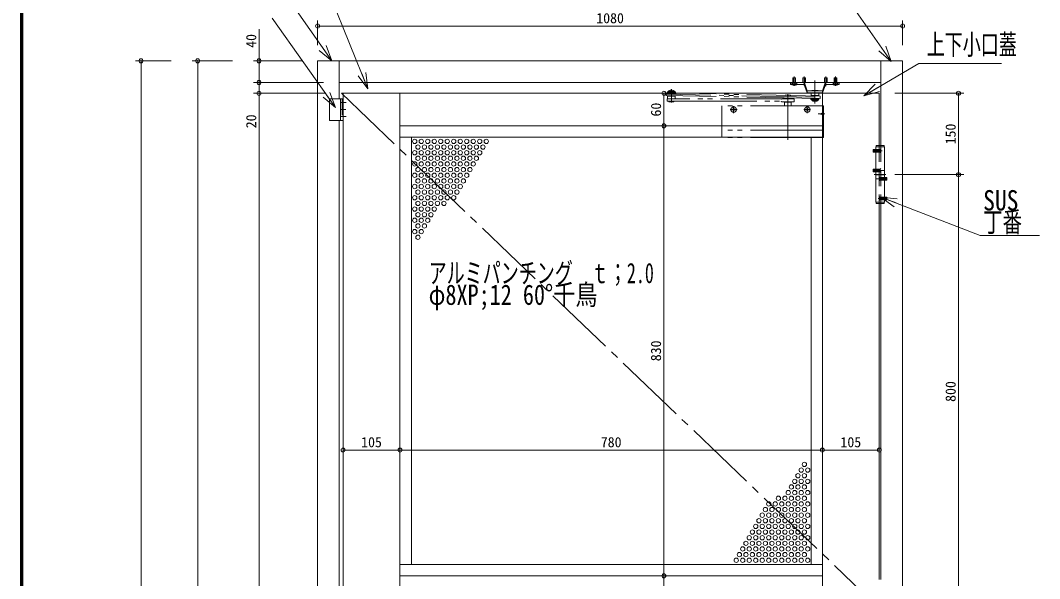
# Model space of a CAD drawing. Units: millimetres at full size; details may follow other scales. Extents: x -600 to 2301, y -735 to 832.
# Drawn here: x -600.5 to -224.1, y -64.6 to 141.3 of the extents above; entities that cross this region are included whole.
import ezdxf
from ezdxf.enums import TextEntityAlignment as Align

# ---------------------------------------------------------------- set-up
doc = ezdxf.new("R2010")
doc.units = ezdxf.units.MM
doc.header["$LTSCALE"] = 3
doc.header["$PDMODE"] = 32
doc.header["$PDSIZE"] = 1.5
for name, pattern in [('CHAIN2', [12, 9, -1, 1, -1]), ('DASHED1', [1.8, 1.2, -0.6]), ('DASHED2', [3, 2, -1]), ('DOUBLE_CHAIN2', [12.8, 9, -1, 0.6, -0.6, 0.6, -1])]:
    doc.linetypes.add(name, pattern=pattern)
for name, color, linetype, lineweight in [('0-0_アンカー', 7, 'Continuous', 18), ('0-8_CSLAYER2', 7, 'Continuous', 18), ('0-F_WAKU', 7, 'Continuous', 18)]:
    doc.layers.add(name, color=color, linetype=linetype, lineweight=lineweight)
doc.styles.add('ＭＳ ゴシック', font='')
doc.styles.get('ＭＳ ゴシック').set_extended_font_data('MS Gothic')

msp = doc.modelspace()

# ---------------------------------------------------------------- linework, layer by layer
at = {"layer": '0-0_アンカー'}
for p, q in [((-484.051, 109.127), (-507.425, 142.185)), ((-490.669, 126.404), (-490.669, -361.596)), ((-274.669, 126.404), (-490.669, 126.404)), ((-482.669, 126.404), (-482.669, 112.404)), ((-282.669, 126.404), (-282.669, 95.104)), ((-274.669, 126.404), (-274.669, -361.596)), ((-282.669, 118.404), (-482.669, 118.404)), ((-484.051, 109.127), (-488.665, 112.963)), ((-484.051, 109.127), (-487.514, 114.026)), ((-484.051, 109.127), (-486.128, 114.755)), ((-283.269, 114.404), (-481.869, 114.404)), ((-481.269, 114.404), (-481.269, -265.596)), ((-460.269, 114.404), (-460.269, -109.531)), ((-304.269, 114.404), (-304.269, -265.596)), ((-283.269, 114.404), (-283.269, 95.104)), ((-481.269, 112.404), (-486.269, 112.404)), ((-486.269, 112.404), (-486.269, 104.404)), ((-482.269, 112.404), (-482.269, 104.404)), ((-481.269, 112.404), (-481.269, 104.404)), ((-481.269, 104.404), (-486.269, 104.404)), ((-482.669, 104.404), (-482.669, -94.41)), ((-304.269, 102.404), (-460.269, 102.404)), ((-304.269, 98.204), (-460.269, 98.204)), ((-456.069, 98.204), (-456.069, -59.396)), ((-308.469, 98.204), (-308.469, -59.396)), ((-284.569, 84.404), (-284.569, 94.604)), ((-281.469, 95.104), (-284.469, 95.104)), ((-284.469, 94.604), (-284.469, 95.104)), ((-281.469, 94.604), (-281.469, 95.104)), ((-281.369, 84.504), (-284.569, 84.504)), ((-284.569, 84.304), (-281.369, 84.304)), ((-281.369, 84.404), (-281.369, 74.204)), ((-282.669, 76.104), (-246.071, 61.987)), ((-282.669, 76.104), (-277.071, 73.945)), ((-282.669, 76.104), (-277.821, 72.569)), ((-282.669, 76.104), (-276.703, 75.467)), ((-284.469, 74.204), (-284.469, 73.704)), ((-284.469, 73.704), (-281.469, 73.704)), ((-283.269, 73.704), (-283.269, -64.896)), ((-282.669, 73.704), (-282.669, -64.896)), ((-281.469, 74.204), (-281.469, 73.704)), ((-246.071, 61.987), (-224.061, 61.987)), ((-460.269, -59.396), (-304.269, -59.396)), ((-460.269, -63.596), (-304.269, -63.596))]:
    msp.add_line(p, q, dxfattribs=at)
at = {"layer": '0-0_アンカー', "color": 4, "lineweight": 9}
for p, q in [((-490.669, 132.204), (-490.669, 141.208)), ((-274.669, 132.204), (-274.669, 141.208)), ((-512.308, 126.404), (-512.308, 138.071)), ((-274.669, 139.208), (-490.669, 139.208)), ((-487.669, 139.208), (-277.669, 139.208)), ((-544.752, 126.404), (-557.897, 126.404)), ((-555.897, 126.404), (-555.897, -361.596)), ((-522.109, 126.404), (-536.952, 126.404)), ((-534.952, 126.404), (-534.952, -281.596)), ((-496.469, 126.404), (-514.309, 126.404)), ((-512.308, 126.404), (-512.308, 118.404)), ((-512.308, 121.404), (-512.308, 124.404)), ((-555.897, -358.596), (-555.897, 123.404)), ((-534.952, -278.596), (-534.952, 123.404)), ((-512.308, 121.404), (-512.308, 123.404)), ((-488.469, 118.404), (-514.309, 118.404)), ((-496.469, 118.404), (-514.309, 118.404)), ((-487.669, 114.404), (-514.309, 114.404)), ((-488.469, 114.404), (-514.309, 114.404)), ((-512.308, 114.404), (-512.308, -265.596)), ((-362.812, 102.404), (-362.812, 114.404)), ((-277.469, 114.404), (-252.004, 114.404)), ((-254.004, 114.404), (-254.004, 84.404)), ((-512.308, -262.596), (-512.308, 111.404)), ((-512.308, 111.404), (-512.308, 99.737)), ((-362.812, 111.404), (-362.812, 105.404)), ((-254.004, 87.404), (-254.004, 111.404)), ((-362.812, -63.596), (-362.812, 102.404)), ((-362.812, 99.404), (-362.812, -60.596)), ((-277.469, 84.404), (-252.004, 84.404)), ((-275.087, 84.404), (-252.004, 84.404)), ((-254.004, 84.404), (-254.004, -75.596)), ((-254.004, -72.596), (-254.004, 81.404)), ((-481.269, -17.222), (-460.269, -17.222)), ((-463.269, -17.222), (-478.269, -17.222)), ((-460.269, -17.222), (-304.269, -17.222)), ((-307.269, -17.222), (-457.269, -17.222)), ((-304.269, -17.222), (-283.269, -17.222)), ((-286.269, -17.222), (-301.269, -17.222)), ((-362.812, -87.596), (-362.812, -63.596))]:
    msp.add_line(p, q, dxfattribs=at)
at = {"layer": '0-0_アンカー', "linetype": 'DOUBLE_CHAIN2'}
for p, q in [((-314.651, 120.604), (-314.651, 117.184)), ((-311.051, 120.604), (-311.051, 117.284)), ((-303.051, 120.604), (-303.051, 117.104)), ((-299.451, 120.604), (-299.451, 117.184)), ((-298.051, 118.404), (-316.051, 118.404)), ((-315.651, 117.684), (-315.651, 117.744)), ((-315.651, 117.744), (-313.651, 117.744)), ((-315.651, 117.684), (-313.651, 117.684)), ((-314.151, 120.144), (-315.151, 120.144)), ((-315.151, 118.244), (-314.151, 118.244)), ((-315.051, 118.244), (-315.051, 120.144)), ((-314.251, 118.244), (-314.251, 120.144)), ((-311.166, 117.684), (-312.051, 117.684)), ((-311.551, 118.404), (-311.551, 120.144)), ((-310.551, 120.144), (-311.551, 120.144)), ((-311.451, 118.404), (-311.451, 120.144)), ((-309.851, 114.584), (-310.979, 117.555)), ((-309.851, 115.304), (-310.756, 117.87)), ((-310.651, 118.404), (-310.651, 120.144)), ((-310.551, 118.404), (-310.551, 120.144)), ((-307.051, 119.164), (-307.051, 110.608)), ((-304.251, 115.304), (-303.346, 117.87)), ((-304.251, 114.584), (-303.123, 117.555)), ((-303.551, 118.404), (-303.551, 120.144)), ((-302.551, 120.144), (-303.551, 120.144)), ((-303.451, 118.404), (-303.451, 120.144)), ((-302.051, 117.684), (-302.936, 117.684)), ((-302.651, 118.404), (-302.651, 120.144)), ((-302.551, 118.404), (-302.551, 120.144)), ((-298.451, 117.744), (-300.451, 117.744)), ((-298.451, 117.684), (-300.451, 117.684)), ((-298.951, 120.144), (-299.951, 120.144)), ((-298.951, 118.244), (-299.951, 118.244)), ((-299.851, 118.244), (-299.851, 120.144)), ((-299.051, 118.244), (-299.051, 120.144)), ((-298.451, 117.684), (-298.451, 117.744)), ((-307.051, 112.934), (-362.351, 114.103)), ((-305.142, 113.344), (-361.924, 114.544)), ((-358.335, 114.054), (-361.699, 114.054)), ((-361.534, 114.604), (-361.534, 114.924)), ((-358.534, 114.924), (-361.534, 114.924)), ((-361.534, 114.604), (-358.534, 114.604)), ((-361.434, 112.404), (-361.434, 113.504)), ((-358.634, 113.504), (-361.434, 113.504)), ((-358.634, 113.404), (-361.434, 113.404)), ((-361.214, 114.924), (-361.214, 115.124)), ((-358.854, 115.124), (-361.214, 115.124)), ((-361.074, 114.604), (-361.074, 114.526)), ((-361.074, 113.626), (-361.074, 113.504)), ((-360.034, 115.908), (-360.034, 110.984)), ((-358.994, 114.604), (-358.994, 114.482)), ((-358.994, 113.582), (-358.994, 113.504)), ((-358.854, 114.924), (-358.854, 115.124)), ((-358.634, 112.404), (-358.634, 113.504)), ((-358.534, 114.604), (-358.534, 114.924)), ((-318.051, 113.724), (-318.051, 113.617)), ((-316.051, 113.724), (-318.051, 113.724)), ((-317.051, 114.084), (-317.051, 97.284)), ((-316.051, 113.724), (-316.051, 113.575)), ((-316.051, 113.124), (-316.051, 113.124)), ((-304.251, 115.304), (-309.851, 115.304)), ((-309.851, 115.304), (-309.851, 114.584)), ((-304.251, 114.584), (-309.851, 114.584)), ((-308.451, 113.484), (-308.451, 114.584)), ((-305.651, 113.584), (-308.451, 113.584)), ((-305.651, 113.484), (-308.451, 113.484)), ((-308.055, 113.484), (-308.055, 113.405)), ((-306.051, 115.504), (-308.051, 115.504)), ((-306.047, 113.484), (-306.047, 113.363)), ((-305.651, 114.584), (-305.651, 113.484)), ((-305.142, 113.344), (-305.161, 112.444)), ((-304.251, 115.304), (-304.251, 114.584)), ((-361.634, 112.204), (-361.634, 111.704)), ((-361.434, 111.504), (-355.391, 111.504)), ((-359.234, 111.304), (-360.834, 111.304)), ((-355.511, 111.504), (-319.131, 111.504)), ((-337.051, 109.644), (-337.051, 107.084)), ((-319.451, 111.404), (-319.451, 111.504)), ((-314.851, 111.204), (-319.251, 111.204)), ((-318.851, 112.724), (-318.851, 112.404)), ((-318.409, 112.724), (-318.851, 112.724)), ((-318.251, 111.204), (-318.321, 111.104)), ((-318.321, 111.104), (-318.321, 109.804)), ((-315.781, 111.104), (-318.321, 111.104)), ((-315.851, 111.204), (-318.251, 111.204)), ((-315.851, 111.204), (-315.781, 111.104)), ((-315.781, 111.104), (-315.781, 109.804)), ((-315.251, 112.657), (-315.251, 112.404)), ((-314.651, 111.404), (-314.651, 112.204)), ((-309.851, 109.644), (-309.851, 107.084)), ((-308.551, 112.384), (-308.551, 112.064)), ((-305.551, 112.384), (-308.551, 112.384)), ((-308.551, 112.064), (-305.551, 112.064)), ((-308.231, 112.064), (-308.231, 111.864)), ((-308.055, 112.505), (-308.055, 112.384)), ((-306.047, 112.463), (-306.047, 112.384)), ((-305.871, 112.064), (-305.871, 111.864)), ((-305.551, 112.384), (-305.551, 112.064)), ((-303.851, 109.804), (-303.851, 98.104)), ((-335.811, 108.404), (-338.371, 108.404)), ((-337.561, 108.504), (-337.561, 108.304)), ((-337.351, 108.504), (-337.561, 108.504)), ((-337.351, 108.504), (-337.561, 108.504)), ((-337.351, 108.304), (-337.561, 108.304)), ((-337.151, 108.704), (-337.151, 108.914)), ((-336.951, 108.914), (-337.151, 108.914)), ((-337.151, 108.914), (-336.951, 108.914)), ((-337.151, 108.704), (-337.151, 108.914)), ((-337.151, 108.104), (-337.151, 107.894)), ((-337.151, 108.104), (-337.151, 107.894)), ((-337.151, 107.894), (-336.951, 107.894)), ((-336.951, 108.704), (-336.951, 108.914)), ((-336.951, 108.704), (-336.951, 108.914)), ((-336.951, 108.104), (-336.951, 107.894)), ((-336.951, 108.104), (-336.951, 107.894)), ((-336.751, 108.504), (-336.541, 108.504)), ((-336.751, 108.304), (-336.541, 108.304)), ((-336.541, 108.304), (-336.541, 108.504)), ((-308.611, 108.404), (-311.171, 108.404)), ((-310.361, 108.504), (-310.361, 108.304)), ((-310.151, 108.504), (-310.361, 108.504)), ((-310.151, 108.504), (-310.361, 108.504)), ((-310.151, 108.304), (-310.361, 108.304)), ((-309.951, 108.704), (-309.951, 108.914)), ((-309.751, 108.914), (-309.951, 108.914)), ((-309.951, 108.914), (-309.751, 108.914)), ((-309.951, 108.704), (-309.951, 108.914)), ((-309.951, 108.104), (-309.951, 107.894)), ((-309.951, 108.104), (-309.951, 107.894)), ((-309.951, 107.894), (-309.751, 107.894)), ((-309.751, 108.704), (-309.751, 108.914)), ((-309.751, 108.704), (-309.751, 108.914)), ((-309.751, 108.104), (-309.751, 107.894)), ((-309.751, 108.104), (-309.751, 107.894)), ((-309.551, 108.504), (-309.341, 108.504)), ((-309.551, 108.304), (-309.341, 108.304)), ((-309.341, 108.304), (-309.341, 108.504)), ((-303.331, 106.804), (-305.851, 106.804)), ((-305.086, 106.757), (-304.954, 106.889)), ((-304.921, 106.71), (-304.657, 106.974)), ((-304.756, 106.663), (-304.36, 107.059)), ((-304.591, 106.615), (-304.063, 107.143)), ((-304.426, 106.568), (-303.851, 107.143)), ((-304.261, 106.521), (-303.851, 106.931)), ((-304.096, 106.474), (-303.851, 106.719)), ((-303.931, 106.427), (-303.851, 106.507)), ((-303.851, 100.804), (-341.451, 100.804)), ((-303.851, 98.204), (-341.451, 98.204)), ((-303.851, 98.104), (-341.451, 98.104))]:
    msp.add_line(p, q, dxfattribs=at)
at = {"layer": '0-0_アンカー', "linetype": 'CHAIN2'}
for p, q in [((-482.213, 111.004), (-480.155, 111.004)), ((-482.213, 105.804), (-480.155, 105.804)), ((-482.178, 108.404), (-480.26, 108.404)), ((-282.202, 93.204), (-285.574, 93.204)), ((-282.202, 85.904), (-285.574, 85.904)), ((-285.142, 84.404), (-280.887, 84.404)), ((-283.735, 82.904), (-280.363, 82.904)), ((-283.735, 75.604), (-280.363, 75.604))]:
    msp.add_line(p, q, dxfattribs=at)
at = {"layer": '0-0_アンカー', "linetype": 'DASHED2'}
for p, q in [((-481.569, 112.404), (-481.569, 104.404)), ((-283.269, 95.104), (-283.269, 73.704)), ((-282.669, 95.104), (-282.669, 73.704)), ((-282.919, 93.704), (-285.469, 93.704)), ((-285.469, 93.704), (-285.469, 92.704)), ((-282.919, 93.529), (-285.469, 93.529)), ((-282.919, 92.879), (-285.469, 92.879)), ((-282.919, 92.704), (-285.469, 92.704)), ((-282.669, 93.954), (-282.919, 93.704)), ((-282.919, 93.704), (-282.919, 92.704)), ((-282.669, 92.454), (-282.919, 92.704)), ((-282.669, 86.654), (-282.919, 86.404)), ((-282.919, 86.404), (-285.469, 86.404)), ((-285.469, 86.404), (-285.469, 85.404)), ((-282.919, 86.229), (-285.469, 86.229)), ((-282.919, 85.579), (-285.469, 85.579)), ((-282.919, 85.404), (-285.469, 85.404)), ((-283.269, 83.654), (-283.019, 83.404)), ((-283.019, 83.404), (-280.469, 83.404)), ((-283.019, 82.404), (-283.019, 83.404)), ((-283.019, 83.229), (-280.469, 83.229)), ((-282.919, 86.404), (-282.919, 85.404)), ((-282.669, 85.154), (-282.919, 85.404)), ((-280.469, 82.404), (-280.469, 83.404)), ((-283.269, 82.154), (-283.019, 82.404)), ((-283.019, 82.579), (-280.469, 82.579)), ((-283.019, 82.404), (-280.469, 82.404)), ((-283.269, 76.354), (-283.019, 76.104)), ((-283.019, 76.104), (-280.469, 76.104)), ((-283.019, 75.104), (-283.019, 76.104)), ((-283.019, 75.929), (-280.469, 75.929)), ((-283.019, 75.279), (-280.469, 75.279)), ((-280.469, 75.104), (-280.469, 76.104)), ((-283.269, 74.854), (-283.019, 75.104)), ((-283.019, 75.104), (-280.469, 75.104))]:
    msp.add_line(p, q, dxfattribs=at)
at = {"layer": '0-0_アンカー', "linetype": 'DASHED1'}
for p, q in [((-281.369, 85.904), (-284.569, 85.904)), ((-284.569, 82.904), (-281.369, 82.904))]:
    msp.add_line(p, q, dxfattribs=at)
at = {"layer": '0-0_アンカー', "color": 4, "lineweight": 9}
msp.add_lwpolyline([(-512.308, 118.404), (-512.308, 114.404), (-512.308, 118.404)], dxfattribs=at)
at = {"layer": '0-0_アンカー', "linetype": 'DOUBLE_CHAIN2'}
for points in [[(-316.051, 118.404), (-316.051, 117.684), (-311.166, 117.684)], [(-315.651, 117.744), (-315.151, 118.244), (-315.151, 120.144)], [(-313.651, 117.684), (-313.651, 117.744), (-314.151, 118.244), (-314.151, 120.144)], [(-298.051, 118.404), (-298.051, 117.684), (-302.936, 117.684)], [(-300.451, 117.684), (-300.451, 117.744), (-299.951, 118.244), (-299.951, 120.144)], [(-298.451, 117.744), (-298.951, 118.244), (-298.951, 120.144)], [(-305.161, 112.444), (-361.943, 113.644), (-361.924, 114.544)], [(-314.851, 112.404), (-355.511, 112.404), (-361.434, 112.404)], [(-303.851, 109.804), (-341.451, 109.804), (-341.451, 98.104)], [(-305.871, 111.864), (-308.231, 111.864), (-308.231, 111.964)], [(-303.851, 107.204), (-305.251, 106.804), (-303.851, 106.404)]]:
    msp.add_lwpolyline(points, dxfattribs=at)
at = {"layer": '0-0_アンカー', "linetype": 'CHAIN2'}
msp.add_lwpolyline([(-481.869, 114.404), (-283.269, -75.596), (-481.269, -265.596)], dxfattribs=at)
at = {"layer": '0-0_アンカー'}
for points in [[(-281.369, 84.404), (-281.369, 94.604), (-284.569, 94.604)], [(-284.569, 84.404), (-284.569, 74.204), (-281.369, 74.204)]]:
    msp.add_lwpolyline(points, dxfattribs=at)
at = {"layer": '0-0_アンカー', "linetype": 'DOUBLE_CHAIN2'}
for centre in [(-337.051, 108.404), (-309.851, 108.404)]:
    msp.add_circle(centre, 1, dxfattribs=at)
at = {"layer": '0-0_アンカー'}
for centre in [(-454.825, 96.657), (-453.625, 94.578), (-452.425, 96.657), (-451.225, 94.578), (-450.025, 96.657), (-448.825, 94.578), (-447.625, 96.657), (-446.425, 94.578), (-445.225, 96.657), (-444.025, 94.578), (-442.825, 96.657), (-441.625, 94.578), (-440.425, 96.657), (-439.225, 94.578), (-438.025, 96.657), (-436.825, 94.578), (-435.625, 96.657), (-434.425, 94.578), (-433.225, 96.657), (-432.025, 94.578), (-430.825, 96.657), (-429.625, 94.578), (-428.425, 96.657), (-454.825, 92.5), (-453.625, 90.421), (-452.425, 92.5), (-451.225, 90.421), (-450.025, 92.5), (-448.825, 90.421), (-447.625, 92.5), (-446.425, 90.421), (-445.225, 92.5), (-444.025, 90.421), (-442.825, 92.5), (-441.625, 90.421), (-440.425, 92.5), (-439.225, 90.421), (-438.025, 92.5), (-436.825, 90.421), (-435.625, 92.5), (-434.425, 90.421), (-433.225, 92.5), (-432.025, 90.421), (-430.825, 92.5), (-454.825, 88.343), (-453.625, 86.264), (-452.425, 88.343), (-451.225, 86.264), (-450.025, 88.343), (-448.825, 86.264), (-447.625, 88.343), (-446.425, 86.264), (-445.225, 88.343), (-444.025, 86.264), (-442.825, 88.343), (-441.625, 86.264), (-440.425, 88.343), (-439.225, 86.264), (-438.025, 88.343), (-436.825, 86.264), (-435.625, 88.343), (-434.425, 86.264), (-433.225, 88.343), (-454.825, 84.186), (-453.625, 82.107), (-452.425, 84.186), (-451.225, 82.107), (-450.025, 84.186), (-448.825, 82.107), (-447.625, 84.186), (-446.425, 82.107), (-445.225, 84.186), (-444.025, 82.107), (-442.825, 84.186), (-441.625, 82.107), (-440.425, 84.186), (-439.225, 82.107), (-438.025, 84.186), (-436.825, 82.107), (-435.625, 84.186), (-454.825, 80.029), (-452.425, 80.029), (-450.025, 80.029), (-447.625, 80.029), (-445.225, 80.029), (-442.825, 80.029), (-440.425, 80.029), (-438.025, 80.029), (-454.825, 75.872), (-453.625, 77.95), (-452.425, 75.872), (-451.225, 77.95), (-450.025, 75.872), (-448.825, 77.95), (-447.625, 75.872), (-446.425, 77.95), (-445.225, 75.872), (-444.025, 77.95), (-442.825, 75.872), (-441.625, 77.95), (-440.425, 75.872), (-439.225, 77.95), (-454.825, 71.715), (-453.625, 73.794), (-452.425, 71.715), (-451.225, 73.794), (-450.025, 71.715), (-448.825, 73.794), (-447.625, 71.715), (-446.425, 73.794), (-444.025, 73.794), (-454.825, 67.558), (-453.625, 69.637), (-452.425, 67.558), (-451.225, 69.637), (-450.025, 67.558), (-448.825, 69.637), (-454.825, 63.401), (-453.625, 65.48), (-452.425, 63.401), (-451.225, 65.48), (-453.625, 61.323), (-310.913, -22.514), (-313.313, -26.672), (-312.113, -24.593), (-310.913, -26.672), (-309.713, -24.593), (-315.713, -30.828), (-314.513, -28.75), (-313.313, -30.828), (-312.113, -28.75), (-310.913, -30.828), (-309.713, -28.75), (-316.913, -32.907), (-314.513, -32.907), (-312.113, -32.907), (-309.713, -32.907), (-324.113, -37.064), (-321.713, -37.064), (-320.513, -34.985), (-319.313, -37.064), (-318.113, -34.985), (-316.913, -37.064), (-315.713, -34.985), (-314.513, -37.064), (-313.313, -34.985), (-312.113, -37.064), (-310.913, -34.985), (-309.713, -37.064), (-326.513, -41.221), (-325.313, -39.142), (-324.113, -41.221), (-322.913, -39.142), (-321.713, -41.221), (-320.513, -39.142), (-319.313, -41.221), (-318.113, -39.142), (-316.913, -41.221), (-315.713, -39.142), (-314.513, -41.221), (-313.313, -39.142), (-312.113, -41.221), (-310.913, -39.142), (-309.713, -41.221), (-328.913, -45.378), (-327.713, -43.299), (-326.513, -45.378), (-325.313, -43.299), (-324.113, -45.378), (-322.913, -43.299), (-321.713, -45.378), (-320.513, -43.299), (-319.313, -45.378), (-318.113, -43.299), (-316.913, -45.378), (-315.713, -43.299), (-314.513, -45.378), (-313.313, -43.299), (-312.113, -45.378), (-310.913, -43.299), (-309.713, -45.378), (-331.313, -49.535), (-330.113, -47.456), (-328.913, -49.535), (-327.713, -47.456), (-326.513, -49.535), (-325.313, -47.456), (-324.113, -49.535), (-322.913, -47.456), (-321.713, -49.535), (-320.513, -47.456), (-319.313, -49.535), (-318.113, -47.456), (-316.913, -49.535), (-315.713, -47.456), (-314.513, -49.535), (-313.313, -47.456), (-312.113, -49.535), (-310.913, -47.456), (-309.713, -49.535), (-332.513, -51.613), (-330.113, -51.613), (-327.713, -51.613), (-325.313, -51.613), (-322.913, -51.613), (-320.513, -51.613), (-318.113, -51.613), (-315.713, -51.613), (-313.313, -51.613), (-310.913, -51.613), (-334.913, -55.77), (-333.713, -53.691), (-332.513, -55.77), (-331.313, -53.691), (-330.113, -55.77), (-328.913, -53.691), (-327.713, -55.77), (-326.513, -53.691), (-325.313, -55.77), (-324.113, -53.691), (-322.913, -55.77), (-321.713, -53.691), (-320.513, -55.77), (-319.313, -53.691), (-318.113, -55.77), (-316.913, -53.691), (-315.713, -55.77), (-314.513, -53.691), (-313.313, -55.77), (-312.113, -53.691), (-310.913, -55.77), (-309.713, -53.691), (-336.113, -57.848), (-333.713, -57.848), (-331.313, -57.848), (-328.913, -57.848), (-326.513, -57.848), (-324.113, -57.848), (-321.713, -57.848), (-319.313, -57.848), (-316.913, -57.848), (-314.513, -57.848), (-312.113, -57.848), (-309.713, -57.848)]:
    msp.add_circle(centre, 0.8, dxfattribs=at)
at = {"layer": '0-0_アンカー', "linetype": 'DOUBLE_CHAIN2'}
for centre, radius, start, end in [((-314.651, 119.647), 2.203, 243.009, 296.991), ((-311.51, 117.604), 0.8, 19.427, 90), ((-311.166, 117.484), 0.2, 11.599, 90), ((-302.591, 117.604), 0.8, 90, 160.573), ((-302.936, 117.484), 0.2, 90, 168.401), ((-299.451, 119.647), 2.203, 243.009, 296.991), ((-360.034, 113.677), 1.867, 50.815, 129.185), ((-317.551, 112.999), 0.725, 55.628, 121.95), ((-316.551, 112.999), 0.725, 52.688, 124.89), ((-308.051, 115.304), 0.2, 90, 180), ((-306.051, 115.304), 0.2, 0, 90), ((-361.434, 112.204), 0.2, 90, 180), ((-361.434, 111.704), 0.2, 180, 270), ((-360.834, 111.504), 0.2, 180, 270), ((-359.234, 111.504), 0.2, 270, 0), ((-319.251, 112.204), 0.2, 90, 180), ((-319.251, 111.404), 0.2, 180, 270), ((-314.851, 112.204), 0.2, 0, 90), ((-314.851, 111.404), 0.2, 270, 0), ((-307.051, 113.312), 1.867, 230.815, 309.185), ((-337.351, 108.704), 0.2, 270, 0), ((-337.351, 108.704), 0.2, 270, 0), ((-337.351, 108.104), 0.2, 0, 90), ((-337.351, 108.104), 0.2, 0, 90), ((-336.751, 108.704), 0.2, 180, 270), ((-336.751, 108.104), 0.2, 90, 180), ((-310.151, 108.704), 0.2, 270, 0), ((-310.151, 108.704), 0.2, 270, 0), ((-310.151, 108.104), 0.2, 0, 90), ((-310.151, 108.104), 0.2, 0, 90), ((-309.551, 108.704), 0.2, 180, 270), ((-309.551, 108.104), 0.2, 90, 180)]:
    msp.add_arc(centre, radius, start, end, dxfattribs=at)
at = {"layer": '0-0_アンカー', "color": 4}
for p in [(-490.669, 139.208), (-274.669, 139.208), (-555.897, 126.404), (-534.952, 126.404), (-512.308, 126.404), (-512.308, 118.404), (-512.308, 114.404), (-362.812, 114.404), (-254.004, 114.404), (-362.812, 102.404), (-254.004, 84.404), (-481.269, -17.222), (-460.269, -17.222), (-304.269, -17.222), (-283.269, -17.222), (-362.812, -63.596)]:
    msp.add_point(p, dxfattribs=at)
at = {"layer": '0-8_CSLAYER2'}
for p, q in [((-472.132, 116.104), (-494.264, 170.688)), ((-485.472, 126.404), (-506.836, 156.861)), ((-278.833, 126.203), (-300.197, 156.66)), ((-485.472, 126.404), (-487.529, 132.04)), ((-278.833, 126.203), (-280.89, 131.839)), ((-485.472, 126.404), (-490.072, 130.257)), ((-485.472, 126.404), (-488.918, 131.316)), ((-278.833, 126.203), (-283.433, 130.056)), ((-278.833, 126.203), (-282.278, 131.115)), ((-289.034, 113.493), (-268.692, 125.433)), ((-268.692, 125.433), (-238.179, 125.433)), ((-472.132, 116.104), (-475.749, 120.891)), ((-472.132, 116.104), (-474.387, 121.664)), ((-472.132, 116.104), (-472.871, 122.058)), ((-289.034, 113.493), (-284.822, 117.766)), ((-289.034, 113.493), (-283.859, 116.53)), ((-289.034, 113.493), (-283.25, 115.087))]:
    msp.add_line(p, q, dxfattribs=at)
at = {"layer": '0-F_WAKU'}
for p, q in [((-600.45, 424.2), (-600.45, -424.2)), ((-600.225, 423.975), (-600.225, -423.975)), ((-600, 423.75), (-600, -423.75)), ((-599.775, 423.525), (-599.775, -423.525)), ((-599.55, 423.3), (-599.55, -423.3))]:
    msp.add_line(p, q, dxfattribs=at)

# ---------------------------------------------------------------- texts
at = {"layer": '0-0_アンカー', "color": 3, "style": 'ＭＳ ゴシック'}
for s, p in [('1080', (-387.789, 139.136)), ('105', (-474.609, -17.294)), ('780', (-386.109, -17.294)), ('105', (-297.609, -17.294))]:
    msp.add_text(s, height=3.754, dxfattribs=at).set_placement(p, align=Align.BOTTOM_LEFT)
for s, p in [('40', (-512.236, 131.177)), ('60', (-362.74, 105.844)), ('20', (-512.236, 101.511)), ('150', (-253.932, 95.564)), ('830', (-362.74, 15.564)), ('800', (-253.932, 0.564))]:
    msp.add_text(s, height=3.754, rotation=90, dxfattribs=at).set_placement(p, align=Align.BOTTOM_LEFT)
for s, width, p in [('SUS', 0.85, (-244.901, 68.928)), ('丁番', 0.7, (-244.901, 60.928)), ('アルミパンチング\u3000ｔ；2.0', 0.65, (-449.691, 42.107)), ('φ8XP;12 60°千鳥\u3000', 0.8, (-449.691, 34.107))]:
    msp.add_text(s, height=7.507, dxfattribs=dict(at, width=width)).set_placement(p, align=Align.BOTTOM_LEFT)
at = {"layer": '0-8_CSLAYER2', "color": 3, "style": 'ＭＳ ゴシック', "width": 0.65}
msp.add_text('上下小口蓋', height=7.507, dxfattribs=at).set_placement((-265.752, 126.409), align=Align.BOTTOM_LEFT)

doc.saveas('drawing.dxf')
